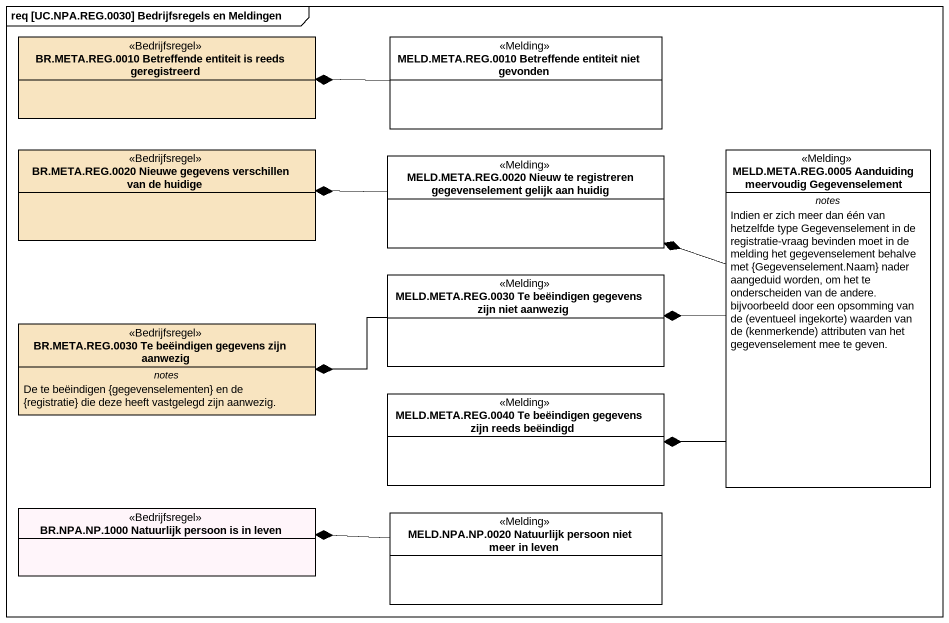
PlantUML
@startuml
mainframe req [UC.NPA.REG.0030] Bedrijfsregels en Meldingen
hide circle
hide empty members
class "BR.META.REG.0010 Betreffende entiteit is reeds geregistreerd" as BR_META_REG_0010 <<Bedrijfsregel>> #F8E4C0
class "MELD.META.REG.0010 Betreffende entiteit niet gevonden" as MELD_META_REG_0010 <<Melding>>
class "BR.META.REG.0020 Nieuwe gegevens verschillen van de huidige" as BR_META_REG_0020_Nieuwe <<Bedrijfsregel>> #F8E4C0
class "MELD.META.REG.0020 Nieuw te registreren gegevenselement gelijk aan huidig" as MELD_META_REG_0020_Nieuw_te <<Melding>>
class "MELD.META.REG.0005 Aanduiding meervoudig Gegevenselement" as MELD_META_REG_0005 <<Melding>> {
  -- notes --
  Indien er zich meer dan één van hetzelfde type Gegevenselement in de registratie-vraag bevinden moet in de melding het gegevenselement behalve met {Gegevenselement.Naam} nader aangeduid worden, om het te onderscheiden van de andere.
  {field} bijvoorbeeld door een opsomming van de (eventueel ingekorte) waarden van de (kenmerkende) attributen van het gegevenselement mee te geven.
}
class "MELD.META.REG.0030 Te beëindigen gegevens zijn niet aanwezig" as MELD_META_REG_0030_Te <<Melding>>
class "BR.META.REG.0030 Te beëindigen gegevens zijn aanwezig" as BR_META_REG_0030_Te <<Bedrijfsregel>> #F8E4C0 {
  -- notes --
  De te beëindigen {gegevenselementen} en de {registratie} die deze heeft vastgelegd zijn aanwezig.
}
class "MELD.META.REG.0040 Te beëindigen gegevens zijn reeds beëindigd" as MELD_META_REG_0040_Te <<Melding>>
class "BR.NPA.NP.1000 Natuurlijk persoon is in leven" as BR_NPA_NP_1000_Natuurlijk <<Bedrijfsregel>> #FFF5FA
class "MELD.NPA.NP.0020 Natuurlijk persoon niet meer in leven" as MELD_NPA_NP_0020_Natuurlijk <<Melding>>
MELD_META_REG_0010 -left-* BR_META_REG_0010
MELD_META_REG_0020_Nieuw_te -left-* BR_META_REG_0020_Nieuwe
MELD_META_REG_0005 -left-* MELD_META_REG_0020_Nieuw_te
MELD_META_REG_0005 -left-* MELD_META_REG_0030_Te
MELD_META_REG_0005 -left-* MELD_META_REG_0040_Te
MELD_META_REG_0030_Te -left-* BR_META_REG_0030_Te
MELD_NPA_NP_0020_Natuurlijk -left-* BR_NPA_NP_1000_Natuurlijk
@enduml
